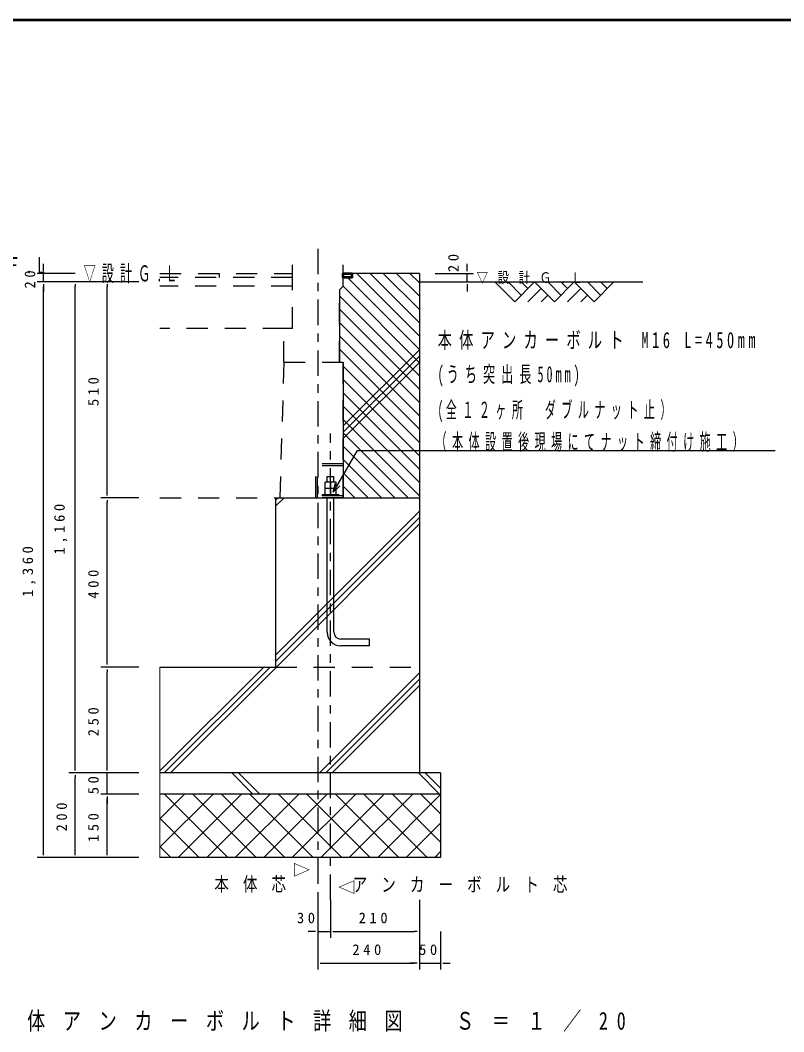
# Model space of a CAD drawing. Units: millimetres on the paper, enlarged 30 times, with parts at other scales. Extents: x -11550 to 187, y -62370 to 8010.
# Drawn here: x -5981 to -3274, y -31215 to -27630 of the extents above; entities that cross this region are included whole.
import ezdxf
from ezdxf.enums import TextEntityAlignment as Align

# ---------------------------------------------------------------- set-up
doc = ezdxf.new("R2010")
doc.units = ezdxf.units.MM
doc.header["$LTSCALE"] = 30
doc.linetypes.add('USER1', pattern=[4.5, 2.5, -2])
doc.linetypes.add('USER2', pattern=[6, 3, -1, 1, -1])
doc.layers.add('layer1', color=4, linetype='Continuous', lineweight=25)
doc.styles.add('ＭＳ ゴシック', font='')
doc.styles.get('ＭＳ ゴシック').set_extended_font_data('MS Gothic')

msp = doc.modelspace()

# ---------------------------------------------------------------- linework, layer by layer
at = {"layer": 'layer1', "color": 7, "lineweight": 50}
msp.add_line((0, -27630), (-11550, -27630), dxfattribs=at)
at = {"layer": 'layer1', "color": 5, "linetype": 'USER1'}
for p, q in [((-5015.65, -28572.15), (-5015.65, -28440.09)), ((-4835.64, -28572.15), (-4835.64, -28440.09)), ((-5015.65, -28572.15), (-5485.38, -28572.15)), ((-4835.64, -28572.15), (-4849.14, -28585.65)), ((-4849.14, -28842.15), (-4849.14, -28585.65)), ((-5045.65, -28722.15), (-5485.38, -28722.15)), ((-5045.64, -28842.15), (-5045.64, -28722.15)), ((-5045.65, -28842.15), (-5060.64, -29322.15)), ((-4849.14, -28842.15), (-4835.64, -28842.15)), ((-4835.64, -29322.15), (-4835.64, -28842.15)), ((-4933.14, -29322.15), (-4933.14, -29202.15)), ((-4835.64, -29202.15), (-4933.14, -29202.15)), ((-4926.39, -29322.15), (-4926.39, -29202.15)), ((-4835.64, -29208.9), (-4926.39, -29208.9)), ((-4835.64, -29202.15), (-4835.64, -29208.9)), ((-5060.64, -29322.15), (-4835.64, -29322.15)), ((-4835.64, -29322.15), (-4933.14, -29322.15)), ((-4835.64, -29315.4), (-4926.39, -29315.4)), ((-4835.64, -29315.4), (-4835.64, -29322.15))]:
    msp.add_line(p, q, dxfattribs=at)
at = {"layer": 'layer1', "linetype": 'USER2'}
for p, q in [((-4925.64, -28440.09), (-4925.64, -30747.15)), ((-4880.64, -30747.15), (-4880.64, -29094.13))]:
    msp.add_line(p, q, dxfattribs=at)
at = {"layer": 'layer1'}
for p, q in [((-5897.88, -28510.28), (-5897.88, -28493.4)), ((-4396.89, -28510.28), (-4396.89, -28493.4)), ((-5785.38, -28527.15), (-5920.38, -28527.15)), ((-5897.88, -28518.72), (-5897.88, -28510.28)), ((-5897.88, -28557.15), (-5897.88, -28527.15)), ((-4787.83, -28527.15), (-4565.64, -28749.34)), ((-4740.68, -28527.15), (-4565.64, -28702.19)), ((-4693.54, -28527.15), (-4565.64, -28655.04)), ((-4646.39, -28527.15), (-4565.64, -28607.9)), ((-4599.24, -28527.15), (-4565.64, -28560.75)), ((-4509.39, -28527.15), (-4374.39, -28527.15)), ((-4396.89, -28518.72), (-4396.89, -28510.28)), ((-4396.89, -28557.15), (-4396.89, -28527.15)), ((-5785.38, -28557.15), (-5920.38, -28557.15)), ((-5785.38, -28557.15), (-5920.38, -28557.15)), ((-5897.88, -28565.59), (-5897.88, -28574.03)), ((-5897.88, -28565.59), (-5897.88, -28574.03)), ((-5672.88, -28557.15), (-5807.88, -28557.15)), ((-5785.38, -28565.59), (-5785.38, -28574.03)), ((-5560.38, -28557.15), (-5695.38, -28557.15)), ((-5672.88, -28565.59), (-5672.88, -28574.03)), ((-4819.97, -28542.15), (-4565.64, -28796.48)), ((-4509.39, -28557.15), (-4374.39, -28557.15)), ((-4396.89, -28565.59), (-4396.89, -28574.03)), ((-4298.18, -28557.15), (-4227.87, -28627.47)), ((-4251.31, -28557.15), (-4204.43, -28604.03)), ((-4227.87, -28627.47), (-4157.56, -28557.15)), ((-4204.43, -28557.15), (-4181, -28580.59)), ((-4157.56, -28557.15), (-4087.25, -28627.47)), ((-4110.68, -28557.15), (-4063.81, -28604.03)), ((-4087.25, -28627.47), (-4016.93, -28557.15)), ((-4063.81, -28557.15), (-4040.37, -28580.59)), ((-4016.93, -28557.15), (-3946.62, -28627.47)), ((-3923.18, -28604.03), (-3970.06, -28557.15)), ((-3946.62, -28627.47), (-3876.31, -28557.15)), ((-3899.75, -28580.59), (-3923.18, -28557.15)), ((-5897.88, -28574.03), (-5897.88, -28590.9)), ((-5897.88, -30580.28), (-5897.88, -28574.03)), ((-5785.38, -30280.28), (-5785.38, -28574.03)), ((-5672.88, -29305.28), (-5672.88, -28574.03)), ((-4836.38, -28572.89), (-4565.64, -28843.63)), ((-4396.89, -28574.03), (-4396.89, -28590.9)), ((-4181, -28627.47), (-4134.12, -28580.59)), ((-4134.12, -28627.47), (-4110.68, -28604.03)), ((-4040.37, -28627.47), (-3993.5, -28580.59)), ((-3993.5, -28627.47), (-3970.06, -28604.03)), ((-4849.14, -28607.28), (-4565.64, -28890.78)), ((-4849.14, -28654.42), (-4565.64, -28937.92)), ((-4849.14, -28701.57), (-4565.64, -28985.07)), ((-4849.14, -28748.71), (-4565.64, -29032.21)), ((-4849.14, -28795.86), (-4565.64, -29079.36)), ((-4835.64, -29067.5), (-4565.64, -28797.5)), ((-4835.64, -29090), (-4565.64, -28820)), ((-4835.64, -29112.5), (-4565.64, -28842.5)), ((-4835.64, -28856.51), (-4565.64, -29126.51)), ((-4835.64, -28903.65), (-4565.64, -29173.65)), ((-4835.64, -28950.8), (-4565.64, -29220.8)), ((-4835.64, -28997.95), (-4565.64, -29267.95)), ((-4835.64, -29045.09), (-4565.64, -29315.09)), ((-4835.64, -29092.24), (-4605.73, -29322.15)), ((-4835.64, -29139.39), (-4652.88, -29322.15)), ((-4855.15, -29275.35), (-4785.58, -29154.85)), ((-4785.58, -29154.85), (-4466.89, -29154.85)), ((-4466.89, -29154.85), (-3303.99, -29154.85)), ((-4835.64, -29186.53), (-4700.02, -29322.15)), ((-4835.64, -29233.68), (-4747.17, -29322.15)), ((-4870.9, -29302.63), (-4862.46, -29271.13)), ((-4870.9, -29302.63), (-4855.15, -29275.35)), ((-4847.84, -29279.57), (-4870.9, -29302.63)), ((-4835.64, -29280.83), (-4794.32, -29322.15)), ((-5560.38, -29322.15), (-5695.38, -29322.15)), ((-5560.38, -29322.15), (-5695.38, -29322.15)), ((-5672.88, -29313.72), (-5672.88, -29305.28)), ((-5075.64, -29352.5), (-5045.3, -29322.15)), ((-5075.64, -29330), (-5067.8, -29322.15)), ((-5672.88, -29330.59), (-5672.88, -29339.03)), ((-5672.88, -29905.28), (-5672.88, -29339.03)), ((-5075.64, -29880.25), (-4565.64, -29370.25)), ((-5075.64, -29902.75), (-4565.64, -29392.75)), ((-5072.54, -29922.15), (-4565.64, -29415.25)), ((-5560.38, -29922.15), (-5695.38, -29922.15)), ((-5560.38, -29922.15), (-5695.38, -29922.15)), ((-5672.88, -29913.72), (-5672.88, -29905.28)), ((-5672.88, -29930.59), (-5672.88, -29939.03)), ((-5485.38, -30289.99), (-5117.54, -29922.15)), ((-5470.04, -30297.15), (-5095.04, -29922.15)), ((-5447.54, -30297.15), (-5072.54, -29922.15)), ((-5672.88, -30280.28), (-5672.88, -29939.03)), ((-4919.79, -30297.15), (-4565.64, -29943.01)), ((-4897.29, -30297.15), (-4565.64, -29965.51)), ((-4874.79, -30297.15), (-4565.64, -29988.01)), ((-5785.38, -30288.72), (-5785.38, -30280.28)), ((-5672.88, -30280.28), (-5672.88, -30263.4)), ((-5672.88, -30288.72), (-5672.88, -30280.28)), ((-5672.88, -30288.72), (-5672.88, -30280.28)), ((-5672.88, -30297.15), (-5807.88, -30297.15)), ((-5672.88, -30297.15), (-5807.88, -30297.15)), ((-5785.38, -30305.59), (-5785.38, -30314.03)), ((-5785.38, -30580.28), (-5785.38, -30314.03)), ((-5560.38, -30297.15), (-5695.38, -30297.15)), ((-5560.38, -30297.15), (-5695.38, -30297.15)), ((-5672.88, -30372.15), (-5672.88, -30297.15)), ((-5230.66, -30297.15), (-5155.66, -30372.15)), ((-5206.66, -30297.15), (-5131.66, -30372.15)), ((-4568.81, -30297.15), (-4493.81, -30372.15)), ((-4544.81, -30297.15), (-4490.65, -30351.32)), ((-5560.38, -30372.15), (-5695.38, -30372.15)), ((-5560.38, -30372.15), (-5695.38, -30372.15)), ((-5672.88, -30380.59), (-5672.88, -30389.03)), ((-5672.88, -30380.59), (-5672.88, -30389.03)), ((-5672.88, -30389.03), (-5672.88, -30405.9)), ((-5672.88, -30580.28), (-5672.88, -30389.03)), ((-5485.38, -30560.88), (-5296.65, -30372.15)), ((-5485.38, -30459.85), (-5397.68, -30372.15)), ((-5244.73, -30597.15), (-5469.73, -30372.15)), ((-5420.63, -30597.15), (-5195.63, -30372.15)), ((-5143.71, -30597.15), (-5368.71, -30372.15)), ((-5319.6, -30597.15), (-5094.6, -30372.15)), ((-5042.68, -30597.15), (-5267.68, -30372.15)), ((-5218.57, -30597.15), (-4993.57, -30372.15)), ((-4941.65, -30597.15), (-5166.65, -30372.15)), ((-5117.54, -30597.15), (-4892.54, -30372.15)), ((-4840.62, -30597.15), (-5065.62, -30372.15)), ((-5016.52, -30597.15), (-4791.52, -30372.15)), ((-4739.59, -30597.15), (-4964.59, -30372.15)), ((-4915.49, -30597.15), (-4690.49, -30372.15)), ((-4638.57, -30597.15), (-4863.57, -30372.15)), ((-4814.46, -30597.15), (-4589.46, -30372.15)), ((-4537.54, -30597.15), (-4762.54, -30372.15)), ((-4713.43, -30597.15), (-4490.65, -30374.37)), ((-4490.65, -30543.02), (-4661.51, -30372.15)), ((-4490.65, -30441.99), (-4560.48, -30372.15)), ((-5345.76, -30597.15), (-5485.38, -30457.53)), ((-4612.4, -30597.15), (-4490.65, -30475.39)), ((-5446.79, -30597.15), (-5485.38, -30558.56)), ((-4511.38, -30597.15), (-4490.65, -30576.42)), ((-5785.38, -30597.15), (-5920.38, -30597.15)), ((-5897.88, -30588.72), (-5897.88, -30580.28)), ((-5672.88, -30597.15), (-5807.88, -30597.15)), ((-5785.38, -30588.72), (-5785.38, -30580.28)), ((-5560.38, -30597.15), (-5695.38, -30597.15)), ((-5672.88, -30588.72), (-5672.88, -30580.28)), ((-4925.64, -30747.15), (-4925.64, -30882.15)), ((-4880.64, -30747.15), (-4880.64, -30882.15)), ((-4880.64, -30747.15), (-4880.64, -30882.15)), ((-4565.64, -30747.15), (-4565.64, -30882.15)), ((-4942.52, -30859.65), (-4959.39, -30859.65)), ((-4934.08, -30859.65), (-4942.52, -30859.65)), ((-4925.64, -30859.65), (-4925.64, -30994.65)), ((-4925.64, -30859.65), (-4880.64, -30859.65)), ((-4872.2, -30859.65), (-4863.77, -30859.65)), ((-4872.2, -30859.65), (-4863.77, -30859.65)), ((-4863.77, -30859.65), (-4582.52, -30859.65)), ((-4863.77, -30859.65), (-4846.89, -30859.65)), ((-4574.08, -30859.65), (-4582.52, -30859.65)), ((-4565.64, -30859.65), (-4565.64, -30994.65)), ((-4565.64, -30859.65), (-4565.64, -30994.65)), ((-4490.65, -30859.65), (-4490.65, -30994.65)), ((-4917.21, -30972.15), (-4908.77, -30972.15)), ((-4908.77, -30972.15), (-4582.52, -30972.15)), ((-4582.52, -30972.15), (-4599.39, -30972.15)), ((-4574.08, -30972.15), (-4582.52, -30972.15)), ((-4574.08, -30972.15), (-4582.52, -30972.15)), ((-4565.64, -30972.15), (-4490.65, -30972.15)), ((-4482.21, -30972.15), (-4473.77, -30972.15)), ((-4473.77, -30972.15), (-4456.9, -30972.15))]:
    msp.add_line(p, q, dxfattribs=at)
at = {"layer": 'layer1', "linetype": 'USER1'}
for p, q in [((-5485.38, -28527.15), (-5015.65, -28527.15)), ((-5275.15, -28527.15), (-5275.15, -28542.15)), ((-5015.65, -28542.15), (-5485.38, -28542.15)), ((-5015.65, -28722.15), (-5015.65, -28572.15)), ((-5015.65, -28722.15), (-5045.64, -28722.15)), ((-5045.64, -28842.15), (-4849.14, -28842.15)), ((-5485.38, -29322.15), (-5075.64, -29322.15))]:
    msp.add_line(p, q, dxfattribs=at)
at = {"layer": 'layer1', "color": 6}
for p, q in [((-4565.64, -28527.15), (-4805.64, -28527.15)), ((-4565.64, -28527.15), (-4565.64, -29922.15)), ((-4835.64, -28572.15), (-4835.64, -28542.15)), ((-4835.64, -28572.15), (-4849.14, -28585.65)), ((-4849.14, -28585.65), (-4849.14, -28842.15)), ((-4849.14, -28842.15), (-4835.64, -28842.15)), ((-4835.64, -28842.15), (-4835.64, -29322.15)), ((-5075.64, -29322.15), (-4835.64, -29322.15)), ((-5075.64, -29322.15), (-5075.64, -29922.15)), ((-4835.64, -29322.15), (-4565.64, -29322.15)), ((-4835.64, -29322.15), (-4565.64, -29322.15)), ((-5485.38, -29922.15), (-5075.64, -29922.15)), ((-4565.64, -29922.15), (-4565.64, -30297.15)), ((-4490.65, -30297.15), (-5485.38, -30297.15)), ((-4490.65, -30297.15), (-4490.65, -30597.15)), ((-4490.65, -30372.15), (-5485.38, -30372.15)), ((-4490.65, -30597.15), (-5485.38, -30597.15))]:
    msp.add_line(p, q, dxfattribs=at)
at = {"layer": 'layer1', "color": 20}
for p, q in [((-4565.64, -28557.15), (-3773.8, -28557.15)), ((-4892.64, -29266.95), (-4892.64, -29247.15)), ((-4892.64, -29247.15), (-4868.64, -29247.15)), ((-4868.64, -29266.95), (-4868.64, -29247.15)), ((-4900.14, -29311.95), (-4900.14, -29266.95)), ((-4861.14, -29266.95), (-4900.14, -29266.95)), ((-4880.64, -29266.95), (-4880.64, -29311.95)), ((-4861.14, -29311.95), (-4861.14, -29266.95)), ((-4850.64, -29311.95), (-4910.64, -29311.95)), ((-4910.64, -29311.95), (-4910.64, -29315.4)), ((-4861.14, -29289.45), (-4900.14, -29289.45)), ((-4892.64, -29799.15), (-4892.64, -29322.15)), ((-4868.64, -29799.15), (-4868.64, -29322.15)), ((-4850.64, -29311.95), (-4850.64, -29315.4)), ((-4742.64, -29823.15), (-4844.64, -29823.15)), ((-4742.64, -29847.15), (-4742.64, -29823.15)), ((-4742.64, -29847.15), (-4844.64, -29847.15))]:
    msp.add_line(p, q, dxfattribs=at)
at = {"layer": 'layer1', "color": 7, "lineweight": 13}
msp.add_line((-5485.38, -30597.15), (-5485.38, -29922.15), dxfattribs=at)
at = {"layer": 'layer1', "color": 6, "linetype": 'USER1'}
msp.add_line((-5075.64, -29922.15), (-4565.64, -29922.15), dxfattribs=at)
at = {"layer": 'layer1', "color": 5, "lineweight": 50}
msp.add_lwpolyline([(-4835.64, -28527.15), (-4805.64, -28527.15), (-4805.64, -28542.15), (-4835.64, -28542.15)], close=True, dxfattribs=at)
at = {"layer": 'layer1', "color": 20}
for radius in [48, 24]:
    msp.add_arc((-4844.64, -29799.15), radius, 180, 270, dxfattribs=at)

# ---------------------------------------------------------------- texts
at = {"layer": 'layer1', "color": 20, "style": 'ＭＳ ゴシック', "width": 0.75}
for rotation, p in [(270, (-5025.85, -30614.91)), (90, (-4780.44, -30727.75))]:
    msp.add_text('△', height=50.31, rotation=rotation, dxfattribs=at).set_placement(p, align=Align.BOTTOM_LEFT)
at = {"layer": 'layer1', "color": 3, "char_height": 37.69, "attachment_point": 5, "rotation": 90, "style": 'ＭＳ ゴシック'}
for s, insert in [('\\T1.5;20', (-4445.1, -28483.96)), ('\\T1.5;20', (-5946.09, -28542.15)), ('\\T1.5;510', (-5721.09, -28939.65)), ('\\T1.5;1,160', (-5836.85, -29427.15)), ('\\T1.5;1,360', (-5949.35, -29577.15)), ('\\T1.5;400', (-5721.09, -29622.15)), ('\\T1.5;250', (-5721.09, -30109.65)), ('\\T1.5;50', (-5721.09, -30334.65)), ('\\T1.5;200', (-5833.59, -30447.15)), ('\\T1.5;150', (-5721.09, -30484.65))]:
    msp.add_mtext(s, dxfattribs=dict(at, insert=insert))
at = {"layer": 'layer1', "color": 2, "char_height": 57.18, "attachment_point": 7, "style": 'ＭＳ ゴシック'}
for s, insert in [('\\T1.5;\\W0.55;▽Ｆ.Ｌ', (-6088.49, -28531.97)), ('\\T1.5;\\W0.55;▽設計Ｇ.Ｌ', (-5755.71, -28561.97)), ('\\T1.5;\\W0.65;本体アンカーボルト\\~M16\\~L=450mm', (-4500.98, -28798.18)), ('\\T1.5;\\W0.55;(うち突出長50mm)\u3000\u3000\u3000\u3000\u3000\u3000\u3000\u3000\u3000\u3000', (-4500.98, -28928.18)), ('\\T1.5;\\W0.5;(全１２ヶ所\u3000ダブルナット止）', (-4500.98, -29054.44)), ('\\T1.5;\\W0.5;（本体設置後現場にてナット締付け施工）', (-4508.22, -29160.07))]:
    msp.add_mtext(s, dxfattribs=dict(at, insert=insert))
at = {"layer": 'layer1', "color": 3, "char_height": 37.69, "style": 'ＭＳ ゴシック'}
for s, insert, attachment_point in [('\\T1.81;\\W0.8;▽設計Ｇ.Ｌ', (-4363.11, -28564.77), 7), ('\\T1.5;30', (-4961.27, -30811.45), 5), ('\\T1.5;210', (-4723.14, -30811.45), 5), ('\\T1.5;240', (-4745.64, -30923.95), 5), ('\\T1.5;50', (-4528.14, -30923.95), 5)]:
    msp.add_mtext(s, dxfattribs=dict(at, insert=insert, attachment_point=attachment_point))
at = {"layer": 'layer1', "color": 20, "char_height": 50.31, "attachment_point": 7, "style": 'ＭＳ ゴシック'}
for s, insert in [('\\T1.97;\\W0.75;本体芯', (-5292.58, -30722.01)), ('\\T1.97;\\W0.75;アンカーボルト芯', (-4802.08, -30722.01))]:
    msp.add_mtext(s, dxfattribs=dict(at, insert=insert))
at = {"layer": 'layer1', "color": 6, "insert": (-6082.58, -31214.74), "char_height": 62.85, "attachment_point": 7, "style": 'ＭＳ ゴシック'}
msp.add_mtext('\\T1.97;\\W0.75;本体アンカーボルト詳細図\u3000Ｓ＝１／20', dxfattribs=at)

doc.saveas('drawing.dxf')
